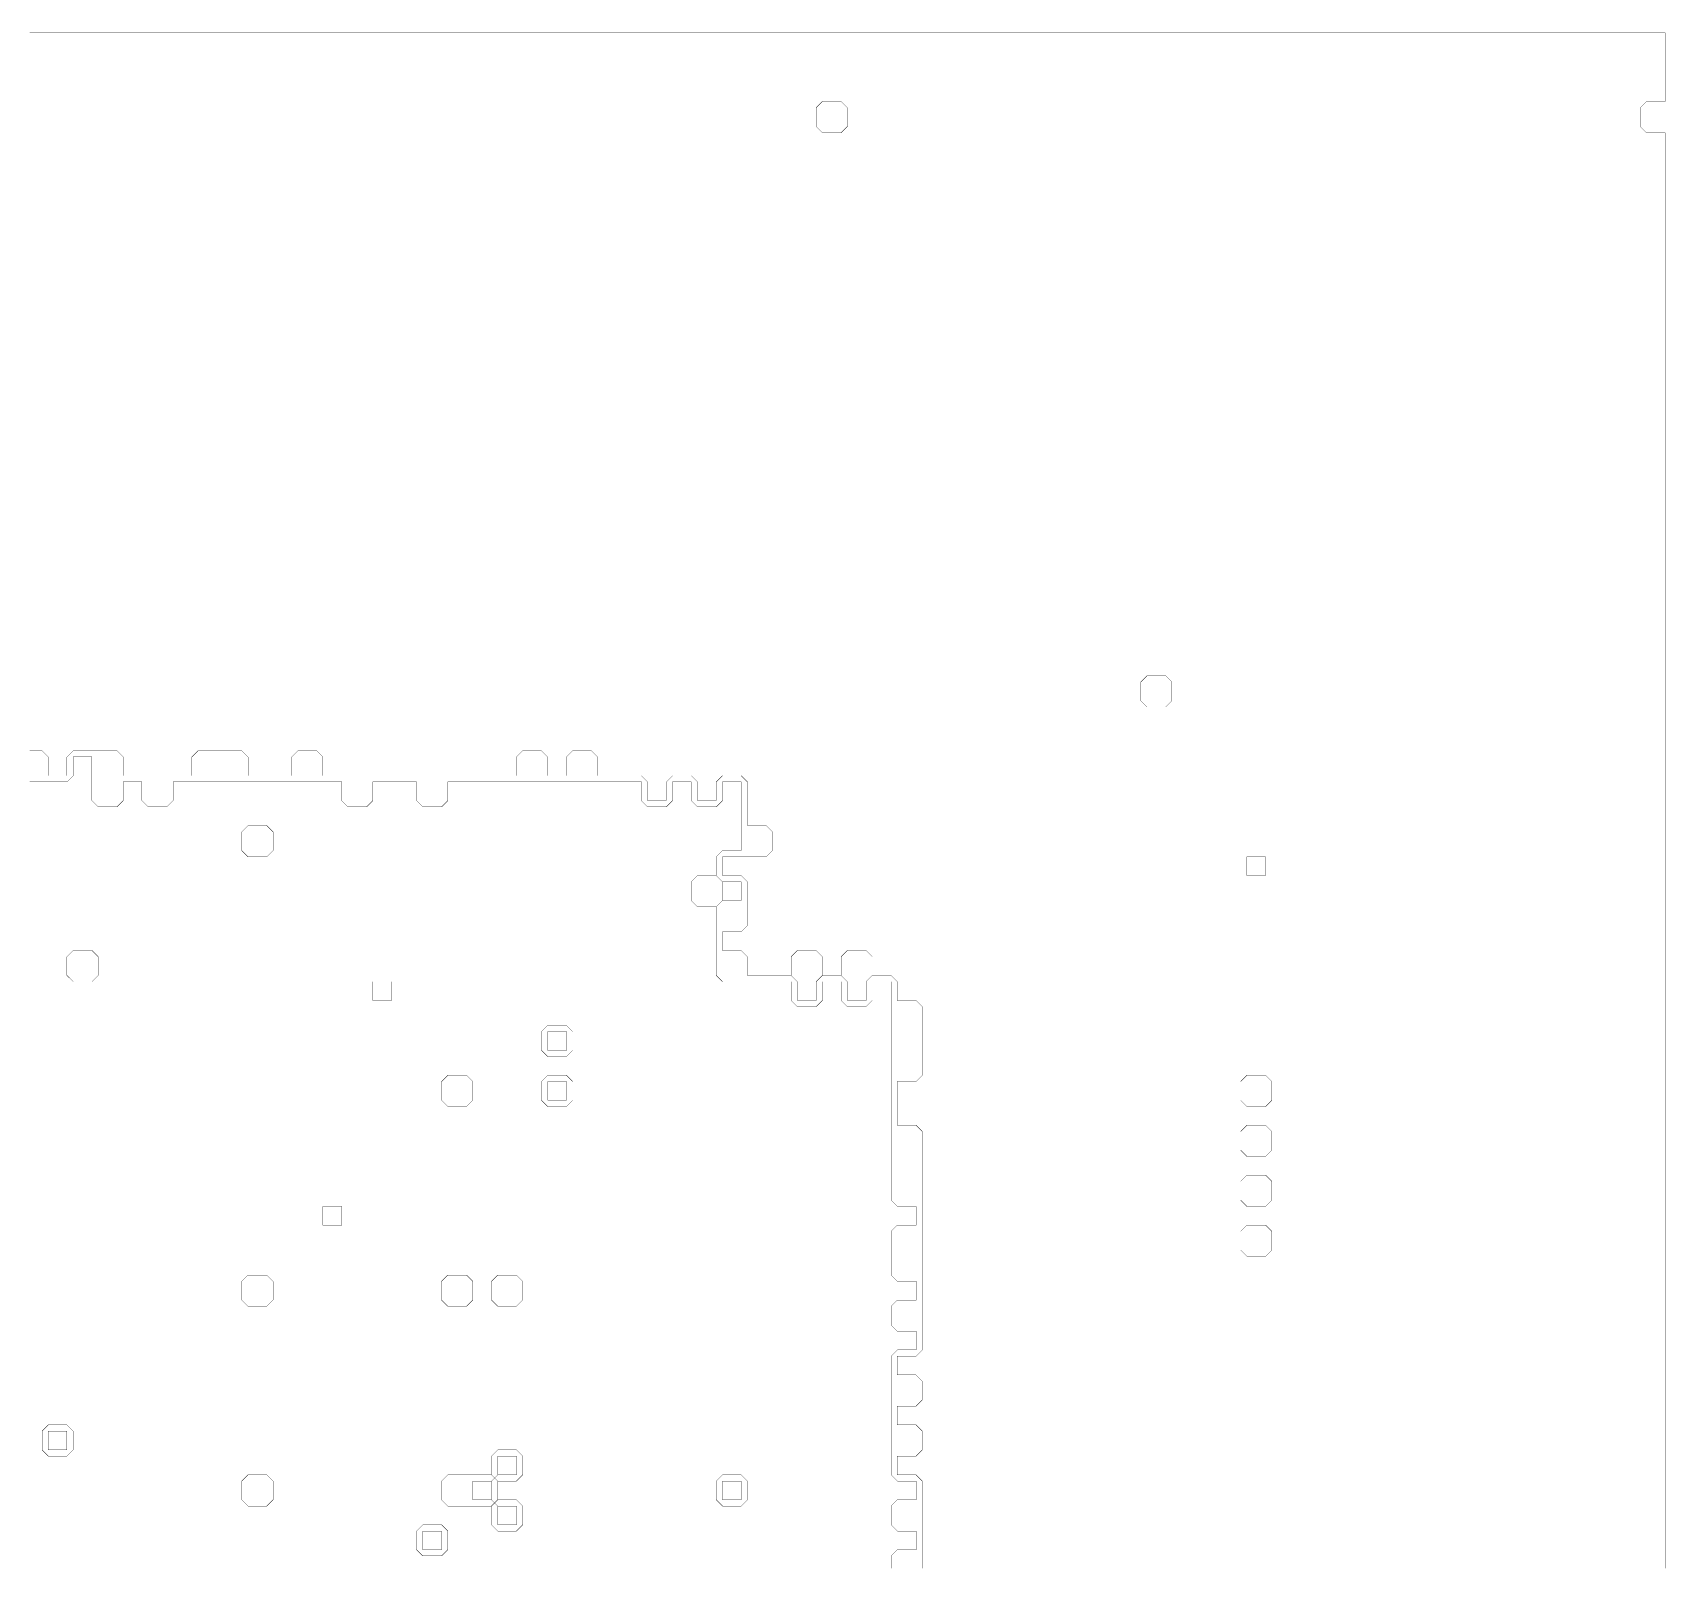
# Model space of a CAD drawing. Header units: metres. Extents: x 0 to 4990, y -4990 to 0.
# Drawn here: x 2437 to 4990, y -2397 to 0 of the extents above; entities that cross this region are included whole.
import ezdxf

# ---------------------------------------------------------------- set-up
doc = ezdxf.new("R2010")
doc.units = ezdxf.units.M
for name, color, linetype in [('conductor', 1, 'Continuous'), ('dielectric', 8, 'Continuous'), ('substrate', 5, 'Continuous')]:
    doc.layers.add(name, color=color, linetype=linetype)

msp = doc.modelspace()

# ---------------------------------------------------------------- linework, layer by layer
at = {"layer": 'conductor', "const_width": 0.5}
msp.add_lwpolyline([(3779.296875, -2402.34375), (3779.296875, -2392.578125), (3779.296875, -2382.8125), (3789.0625, -2373.046875), (3798.828125, -2373.046875), (3808.59375, -2373.046875), (3818.359375, -2373.046875), (3818.359375, -2363.28125), (3818.359375, -2353.515625), (3818.359375, -2343.75), (3808.59375, -2343.75), (3798.828125, -2343.75), (3789.0625, -2343.75), (3779.296875, -2333.984375), (3779.296875, -2324.21875), (3779.296875, -2314.453125), (3779.296875, -2304.6875), (3789.0625, -2294.921875), (3798.828125, -2294.921875), (3808.59375, -2294.921875), (3818.359375, -2294.921875), (3818.359375, -2285.15625), (3818.359375, -2275.390625), (3818.359375, -2265.625), (3808.59375, -2265.625), (3798.828125, -2265.625), (3789.0625, -2265.625), (3779.296875, -2255.859375), (3779.296875, -2246.09375), (3779.296875, -2236.328125), (3779.296875, -2226.5625), (3779.296875, -2216.796875), (3779.296875, -2207.03125), (3779.296875, -2197.265625), (3779.296875, -2187.5), (3779.296875, -2177.734375), (3779.296875, -2167.96875), (3779.296875, -2158.203125), (3779.296875, -2148.4375), (3779.296875, -2138.671875), (3779.296875, -2128.90625), (3779.296875, -2119.140625), (3779.296875, -2109.375), (3779.296875, -2099.609375), (3779.296875, -2089.84375), (3779.296875, -2080.078125), (3779.296875, -2070.3125), (3789.0625, -2060.546875), (3798.828125, -2060.546875), (3808.59375, -2060.546875), (3818.359375, -2060.546875), (3818.359375, -2050.78125), (3818.359375, -2041.015625), (3818.359375, -2031.25), (3808.59375, -2031.25), (3798.828125, -2031.25), (3789.0625, -2031.25), (3779.296875, -2021.484375), (3779.296875, -2011.71875), (3779.296875, -2001.953125), (3779.296875, -1992.1875), (3789.0625, -1982.421875), (3798.828125, -1982.421875), (3808.59375, -1982.421875), (3818.359375, -1982.421875), (3818.359375, -1972.65625), (3818.359375, -1962.890625), (3818.359375, -1953.125), (3808.59375, -1953.125), (3798.828125, -1953.125), (3789.0625, -1953.125), (3779.296875, -1943.359375), (3779.296875, -1933.59375), (3779.296875, -1923.828125), (3779.296875, -1914.0625), (3779.296875, -1904.296875), (3779.296875, -1894.53125), (3779.296875, -1884.765625), (3779.296875, -1875), (3789.0625, -1865.234375), (3798.828125, -1865.234375), (3808.59375, -1865.234375), (3818.359375, -1865.234375), (3818.359375, -1855.46875), (3818.359375, -1845.703125), (3818.359375, -1835.9375), (3808.59375, -1835.9375), (3798.828125, -1835.9375), (3789.0625, -1835.9375), (3779.296875, -1826.171875), (3779.296875, -1816.40625), (3779.296875, -1806.640625), (3779.296875, -1796.875), (3779.296875, -1787.109375), (3779.296875, -1777.34375), (3779.296875, -1767.578125), (3779.296875, -1757.8125), (3779.296875, -1748.046875), (3779.296875, -1738.28125), (3779.296875, -1728.515625), (3779.296875, -1718.75), (3779.296875, -1708.984375), (3779.296875, -1699.21875), (3779.296875, -1689.453125), (3779.296875, -1679.6875), (3779.296875, -1669.921875), (3779.296875, -1660.15625), (3779.296875, -1650.390625), (3779.296875, -1640.625), (3779.296875, -1630.859375), (3779.296875, -1621.09375), (3779.296875, -1611.328125), (3779.296875, -1601.5625), (3779.296875, -1591.796875), (3779.296875, -1582.03125), (3779.296875, -1572.265625), (3779.296875, -1562.5), (3779.296875, -1552.734375), (3779.296875, -1542.96875), (3779.296875, -1533.203125), (3779.296875, -1523.4375), (3779.296875, -1513.671875), (3779.296875, -1503.90625), (3779.296875, -1494.140625), (3779.296875, -1484.375), (3769.53125, -1484.375), (3759.765625, -1484.375), (3750, -1484.375), (3750, -1494.140625), (3750, -1503.90625), (3750, -1513.671875), (3740.234375, -1523.4375), (3730.46875, -1523.4375), (3720.703125, -1523.4375), (3710.9375, -1523.4375), (3701.171875, -1513.671875), (3701.171875, -1503.90625), (3701.171875, -1494.140625), (3701.171875, -1484.375), (3691.40625, -1484.375), (3681.640625, -1484.375), (3671.875, -1484.375), (3671.875, -1494.140625), (3671.875, -1503.90625), (3671.875, -1513.671875), (3662.109375, -1523.4375), (3652.34375, -1523.4375), (3642.578125, -1523.4375), (3632.8125, -1523.4375), (3623.046875, -1513.671875), (3623.046875, -1503.90625), (3623.046875, -1494.140625), (3623.046875, -1484.375), (3613.28125, -1484.375), (3603.515625, -1484.375), (3593.75, -1484.375), (3583.984375, -1484.375), (3574.21875, -1484.375), (3564.453125, -1484.375), (3554.6875, -1484.375), (3544.921875, -1484.375), (3535.15625, -1484.375), (3525.390625, -1484.375), (3515.625, -1484.375), (3505.859375, -1474.609375), (3505.859375, -1464.84375), (3505.859375, -1455.078125), (3505.859375, -1445.3125), (3505.859375, -1435.546875), (3505.859375, -1425.78125), (3505.859375, -1416.015625), (3505.859375, -1406.25), (3505.859375, -1396.484375), (3505.859375, -1386.71875), (3505.859375, -1376.953125), (3505.859375, -1367.1875), (3515.625, -1357.421875), (3525.390625, -1357.421875), (3535.15625, -1357.421875), (3544.921875, -1357.421875), (3544.921875, -1347.65625), (3544.921875, -1337.890625), (3544.921875, -1328.125), (3535.15625, -1328.125), (3525.390625, -1328.125), (3515.625, -1328.125), (3505.859375, -1318.359375), (3505.859375, -1308.59375), (3505.859375, -1298.828125), (3505.859375, -1289.0625), (3515.625, -1279.296875), (3525.390625, -1279.296875), (3535.15625, -1279.296875), (3544.921875, -1279.296875), (3544.921875, -1269.53125), (3544.921875, -1259.765625), (3544.921875, -1250), (3544.921875, -1240.234375), (3544.921875, -1230.46875), (3544.921875, -1220.703125), (3544.921875, -1210.9375), (3544.921875, -1201.171875), (3544.921875, -1191.40625), (3544.921875, -1181.640625), (3544.921875, -1171.875), (3535.15625, -1171.875), (3525.390625, -1171.875), (3515.625, -1171.875), (3515.625, -1181.640625), (3515.625, -1191.40625), (3515.625, -1201.171875), (3505.859375, -1210.9375), (3496.09375, -1210.9375), (3486.328125, -1210.9375), (3476.5625, -1210.9375), (3466.796875, -1201.171875), (3466.796875, -1191.40625), (3466.796875, -1181.640625), (3466.796875, -1171.875), (3457.03125, -1171.875), (3447.265625, -1171.875), (3437.5, -1171.875), (3437.5, -1181.640625), (3437.5, -1191.40625), (3437.5, -1201.171875), (3427.734375, -1210.9375), (3417.96875, -1210.9375), (3408.203125, -1210.9375), (3398.4375, -1210.9375), (3388.671875, -1201.171875), (3388.671875, -1191.40625), (3388.671875, -1181.640625), (3388.671875, -1171.875), (3378.90625, -1171.875), (3369.140625, -1171.875), (3359.375, -1171.875), (3349.609375, -1171.875), (3339.84375, -1171.875), (3330.078125, -1171.875), (3320.3125, -1171.875), (3310.546875, -1171.875), (3300.78125, -1171.875), (3291.015625, -1171.875), (3281.25, -1171.875), (3271.484375, -1171.875), (3261.71875, -1171.875), (3251.953125, -1171.875), (3242.1875, -1171.875), (3232.421875, -1171.875), (3222.65625, -1171.875), (3212.890625, -1171.875), (3203.125, -1171.875), (3193.359375, -1171.875), (3183.59375, -1171.875), (3173.828125, -1171.875), (3164.0625, -1171.875), (3154.296875, -1171.875), (3144.53125, -1171.875), (3134.765625, -1171.875), (3125, -1171.875), (3115.234375, -1171.875), (3105.46875, -1171.875), (3095.703125, -1171.875), (3085.9375, -1171.875), (3085.9375, -1181.640625), (3085.9375, -1191.40625), (3085.9375, -1201.171875), (3076.171875, -1210.9375), (3066.40625, -1210.9375), (3056.640625, -1210.9375), (3046.875, -1210.9375), (3037.109375, -1201.171875), (3037.109375, -1191.40625), (3037.109375, -1181.640625), (3037.109375, -1171.875), (3027.34375, -1171.875), (3017.578125, -1171.875), (3007.8125, -1171.875), (2998.046875, -1171.875), (2988.28125, -1171.875), (2978.515625, -1171.875), (2968.75, -1171.875), (2968.75, -1181.640625), (2968.75, -1191.40625), (2968.75, -1201.171875), (2958.984375, -1210.9375), (2949.21875, -1210.9375), (2939.453125, -1210.9375), (2929.6875, -1210.9375), (2919.921875, -1201.171875), (2919.921875, -1191.40625), (2919.921875, -1181.640625), (2919.921875, -1171.875), (2910.15625, -1171.875), (2900.390625, -1171.875), (2890.625, -1171.875), (2880.859375, -1171.875), (2871.09375, -1171.875), (2861.328125, -1171.875), (2851.5625, -1171.875), (2841.796875, -1171.875), (2832.03125, -1171.875), (2822.265625, -1171.875), (2812.5, -1171.875), (2802.734375, -1171.875), (2792.96875, -1171.875), (2783.203125, -1171.875), (2773.4375, -1171.875), (2763.671875, -1171.875), (2753.90625, -1171.875), (2744.140625, -1171.875), (2734.375, -1171.875), (2724.609375, -1171.875), (2714.84375, -1171.875), (2705.078125, -1171.875), (2695.3125, -1171.875), (2685.546875, -1171.875), (2675.78125, -1171.875), (2666.015625, -1171.875), (2656.25, -1171.875), (2656.25, -1181.640625), (2656.25, -1191.40625), (2656.25, -1201.171875), (2646.484375, -1210.9375), (2636.71875, -1210.9375), (2626.953125, -1210.9375), (2617.1875, -1210.9375), (2607.421875, -1201.171875), (2607.421875, -1191.40625), (2607.421875, -1181.640625), (2607.421875, -1171.875), (2597.65625, -1171.875), (2587.890625, -1171.875), (2578.125, -1171.875), (2578.125, -1181.640625), (2578.125, -1191.40625), (2578.125, -1201.171875), (2568.359375, -1210.9375), (2558.59375, -1210.9375), (2548.828125, -1210.9375), (2539.0625, -1210.9375), (2529.296875, -1201.171875), (2529.296875, -1191.40625), (2529.296875, -1181.640625), (2529.296875, -1171.875), (2529.296875, -1162.109375), (2529.296875, -1152.34375), (2529.296875, -1142.578125), (2529.296875, -1132.8125), (2519.53125, -1132.8125), (2509.765625, -1132.8125), (2500, -1132.8125), (2500, -1142.578125), (2500, -1152.34375), (2500, -1162.109375), (2490.234375, -1171.875), (2480.46875, -1171.875), (2470.703125, -1171.875), (2460.9375, -1171.875), (2451.171875, -1171.875), (2441.40625, -1171.875), (2431.640625, -1171.875)], dxfattribs=at)
for points in [[(2763.671875, -1250), (2773.4375, -1240.234375), (2783.203125, -1240.234375), (2792.96875, -1240.234375), (2802.734375, -1240.234375), (2812.5, -1250), (2812.5, -1259.765625), (2812.5, -1269.53125), (2812.5, -1279.296875), (2802.734375, -1289.0625), (2792.96875, -1289.0625), (2783.203125, -1289.0625), (2773.4375, -1289.0625), (2763.671875, -1279.296875), (2763.671875, -1269.53125), (2763.671875, -1259.765625)], [(3466.796875, -1328.125), (3476.5625, -1318.359375), (3486.328125, -1318.359375), (3496.09375, -1318.359375), (3505.859375, -1318.359375), (3515.625, -1328.125), (3515.625, -1337.890625), (3515.625, -1347.65625), (3515.625, -1357.421875), (3505.859375, -1367.1875), (3496.09375, -1367.1875), (3486.328125, -1367.1875), (3476.5625, -1367.1875), (3466.796875, -1357.421875), (3466.796875, -1347.65625), (3466.796875, -1337.890625)], [(2490.234375, -1445.3125), (2500, -1435.546875), (2509.765625, -1435.546875), (2519.53125, -1435.546875), (2529.296875, -1435.546875), (2539.0625, -1445.3125), (2539.0625, -1455.078125), (2539.0625, -1464.84375), (2539.0625, -1474.609375), (2529.296875, -1484.375), (2519.53125, -1484.375), (2509.765625, -1484.375), (2500, -1484.375), (2490.234375, -1474.609375), (2490.234375, -1464.84375), (2490.234375, -1455.078125)], [(3232.421875, -1562.5), (3242.1875, -1552.734375), (3251.953125, -1552.734375), (3261.71875, -1552.734375), (3271.484375, -1552.734375), (3281.25, -1562.5), (3281.25, -1572.265625), (3281.25, -1582.03125), (3281.25, -1591.796875), (3271.484375, -1601.5625), (3261.71875, -1601.5625), (3251.953125, -1601.5625), (3242.1875, -1601.5625), (3232.421875, -1591.796875), (3232.421875, -1582.03125), (3232.421875, -1572.265625)], [(3076.171875, -1640.625), (3085.9375, -1630.859375), (3095.703125, -1630.859375), (3105.46875, -1630.859375), (3115.234375, -1630.859375), (3125, -1640.625), (3125, -1650.390625), (3125, -1660.15625), (3125, -1669.921875), (3115.234375, -1679.6875), (3105.46875, -1679.6875), (3095.703125, -1679.6875), (3085.9375, -1679.6875), (3076.171875, -1669.921875), (3076.171875, -1660.15625), (3076.171875, -1650.390625)], [(3232.421875, -1640.625), (3242.1875, -1630.859375), (3251.953125, -1630.859375), (3261.71875, -1630.859375), (3271.484375, -1630.859375), (3281.25, -1640.625), (3281.25, -1650.390625), (3281.25, -1660.15625), (3281.25, -1669.921875), (3271.484375, -1679.6875), (3261.71875, -1679.6875), (3251.953125, -1679.6875), (3242.1875, -1679.6875), (3232.421875, -1669.921875), (3232.421875, -1660.15625), (3232.421875, -1650.390625)], [(2763.671875, -1953.125), (2773.4375, -1943.359375), (2783.203125, -1943.359375), (2792.96875, -1943.359375), (2802.734375, -1943.359375), (2812.5, -1953.125), (2812.5, -1962.890625), (2812.5, -1972.65625), (2812.5, -1982.421875), (2802.734375, -1992.1875), (2792.96875, -1992.1875), (2783.203125, -1992.1875), (2773.4375, -1992.1875), (2763.671875, -1982.421875), (2763.671875, -1972.65625), (2763.671875, -1962.890625)], [(3076.171875, -1953.125), (3085.9375, -1943.359375), (3095.703125, -1943.359375), (3105.46875, -1943.359375), (3115.234375, -1943.359375), (3125, -1953.125), (3125, -1962.890625), (3125, -1972.65625), (3125, -1982.421875), (3115.234375, -1992.1875), (3105.46875, -1992.1875), (3095.703125, -1992.1875), (3085.9375, -1992.1875), (3076.171875, -1982.421875), (3076.171875, -1972.65625), (3076.171875, -1962.890625)], [(3154.296875, -1953.125), (3164.0625, -1943.359375), (3173.828125, -1943.359375), (3183.59375, -1943.359375), (3193.359375, -1943.359375), (3203.125, -1953.125), (3203.125, -1962.890625), (3203.125, -1972.65625), (3203.125, -1982.421875), (3193.359375, -1992.1875), (3183.59375, -1992.1875), (3173.828125, -1992.1875), (3164.0625, -1992.1875), (3154.296875, -1982.421875), (3154.296875, -1972.65625), (3154.296875, -1962.890625)], [(2451.171875, -2187.5), (2460.9375, -2177.734375), (2470.703125, -2177.734375), (2480.46875, -2177.734375), (2490.234375, -2177.734375), (2500, -2187.5), (2500, -2197.265625), (2500, -2207.03125), (2500, -2216.796875), (2490.234375, -2226.5625), (2480.46875, -2226.5625), (2470.703125, -2226.5625), (2460.9375, -2226.5625), (2451.171875, -2216.796875), (2451.171875, -2207.03125), (2451.171875, -2197.265625)], [(3154.296875, -2226.5625), (3164.0625, -2216.796875), (3173.828125, -2216.796875), (3183.59375, -2216.796875), (3193.359375, -2216.796875), (3203.125, -2226.5625), (3203.125, -2236.328125), (3203.125, -2246.09375), (3203.125, -2255.859375), (3193.359375, -2265.625), (3183.59375, -2265.625), (3173.828125, -2265.625), (3164.0625, -2265.625), (3154.296875, -2255.859375), (3154.296875, -2246.09375), (3154.296875, -2236.328125)], [(2763.671875, -2265.625), (2773.4375, -2255.859375), (2783.203125, -2255.859375), (2792.96875, -2255.859375), (2802.734375, -2255.859375), (2812.5, -2265.625), (2812.5, -2275.390625), (2812.5, -2285.15625), (2812.5, -2294.921875), (2802.734375, -2304.6875), (2792.96875, -2304.6875), (2783.203125, -2304.6875), (2773.4375, -2304.6875), (2763.671875, -2294.921875), (2763.671875, -2285.15625), (2763.671875, -2275.390625)], [(3076.171875, -2265.625), (3085.9375, -2255.859375), (3095.703125, -2255.859375), (3105.46875, -2255.859375), (3115.234375, -2255.859375), (3125, -2255.859375), (3134.765625, -2255.859375), (3144.53125, -2255.859375), (3154.296875, -2255.859375), (3164.0625, -2265.625), (3164.0625, -2275.390625), (3164.0625, -2285.15625), (3164.0625, -2294.921875), (3154.296875, -2304.6875), (3144.53125, -2304.6875), (3134.765625, -2304.6875), (3125, -2304.6875), (3115.234375, -2304.6875), (3105.46875, -2304.6875), (3095.703125, -2304.6875), (3085.9375, -2304.6875), (3076.171875, -2294.921875), (3076.171875, -2285.15625), (3076.171875, -2275.390625)], [(3505.859375, -2265.625), (3515.625, -2255.859375), (3525.390625, -2255.859375), (3535.15625, -2255.859375), (3544.921875, -2255.859375), (3554.6875, -2265.625), (3554.6875, -2275.390625), (3554.6875, -2285.15625), (3554.6875, -2294.921875), (3544.921875, -2304.6875), (3535.15625, -2304.6875), (3525.390625, -2304.6875), (3515.625, -2304.6875), (3505.859375, -2294.921875), (3505.859375, -2285.15625), (3505.859375, -2275.390625)], [(3154.296875, -2304.6875), (3164.0625, -2294.921875), (3173.828125, -2294.921875), (3183.59375, -2294.921875), (3193.359375, -2294.921875), (3203.125, -2304.6875), (3203.125, -2314.453125), (3203.125, -2324.21875), (3203.125, -2333.984375), (3193.359375, -2343.75), (3183.59375, -2343.75), (3173.828125, -2343.75), (3164.0625, -2343.75), (3154.296875, -2333.984375), (3154.296875, -2324.21875), (3154.296875, -2314.453125)], [(3037.109375, -2343.75), (3046.875, -2333.984375), (3056.640625, -2333.984375), (3066.40625, -2333.984375), (3076.171875, -2333.984375), (3085.9375, -2343.75), (3085.9375, -2353.515625), (3085.9375, -2363.28125), (3085.9375, -2373.046875), (3076.171875, -2382.8125), (3066.40625, -2382.8125), (3056.640625, -2382.8125), (3046.875, -2382.8125), (3037.109375, -2373.046875), (3037.109375, -2363.28125), (3037.109375, -2353.515625)]]:
    msp.add_lwpolyline(points, close=True, dxfattribs=at)
at = {"layer": 'dielectric', "const_width": 0.5}
msp.add_lwpolyline([(4335.9375, -1289.0625), (4335.9375, -1298.828125), (4335.9375, -1308.59375), (4335.9375, -1318.359375), (4345.703125, -1318.359375), (4355.46875, -1318.359375), (4365.234375, -1318.359375), (4365.234375, -1308.59375), (4365.234375, -1298.828125), (4365.234375, -1289.0625), (4355.46875, -1289.0625), (4345.703125, -1289.0625)], close=True, dxfattribs=at)
at = {"layer": 'substrate', "const_width": 0.5}
for points in [[(4990.234375, -2402.34375), (4990.234375, -2392.578125), (4990.234375, -2382.8125), (4990.234375, -2373.046875), (4990.234375, -2363.28125), (4990.234375, -2353.515625), (4990.234375, -2343.75), (4990.234375, -2333.984375), (4990.234375, -2324.21875), (4990.234375, -2314.453125), (4990.234375, -2304.6875), (4990.234375, -2294.921875), (4990.234375, -2285.15625), (4990.234375, -2275.390625), (4990.234375, -2265.625), (4990.234375, -2255.859375), (4990.234375, -2246.09375), (4990.234375, -2236.328125), (4990.234375, -2226.5625), (4990.234375, -2216.796875), (4990.234375, -2207.03125), (4990.234375, -2197.265625), (4990.234375, -2187.5), (4990.234375, -2177.734375), (4990.234375, -2167.96875), (4990.234375, -2158.203125), (4990.234375, -2148.4375), (4990.234375, -2138.671875), (4990.234375, -2128.90625), (4990.234375, -2119.140625), (4990.234375, -2109.375), (4990.234375, -2099.609375), (4990.234375, -2089.84375), (4990.234375, -2080.078125), (4990.234375, -2070.3125), (4990.234375, -2060.546875), (4990.234375, -2050.78125), (4990.234375, -2041.015625), (4990.234375, -2031.25), (4990.234375, -2021.484375), (4990.234375, -2011.71875), (4990.234375, -2001.953125), (4990.234375, -1992.1875), (4990.234375, -1982.421875), (4990.234375, -1972.65625), (4990.234375, -1962.890625), (4990.234375, -1953.125), (4990.234375, -1943.359375), (4990.234375, -1933.59375), (4990.234375, -1923.828125), (4990.234375, -1914.0625), (4990.234375, -1904.296875), (4990.234375, -1894.53125), (4990.234375, -1884.765625), (4990.234375, -1875), (4990.234375, -1865.234375), (4990.234375, -1855.46875), (4990.234375, -1845.703125), (4990.234375, -1835.9375), (4990.234375, -1826.171875), (4990.234375, -1816.40625), (4990.234375, -1806.640625), (4990.234375, -1796.875), (4990.234375, -1787.109375), (4990.234375, -1777.34375), (4990.234375, -1767.578125), (4990.234375, -1757.8125), (4990.234375, -1748.046875), (4990.234375, -1738.28125), (4990.234375, -1728.515625), (4990.234375, -1718.75), (4990.234375, -1708.984375), (4990.234375, -1699.21875), (4990.234375, -1689.453125), (4990.234375, -1679.6875), (4990.234375, -1669.921875), (4990.234375, -1660.15625), (4990.234375, -1650.390625), (4990.234375, -1640.625), (4990.234375, -1630.859375), (4990.234375, -1621.09375), (4990.234375, -1611.328125), (4990.234375, -1601.5625), (4990.234375, -1591.796875), (4990.234375, -1582.03125), (4990.234375, -1572.265625), (4990.234375, -1562.5), (4990.234375, -1552.734375), (4990.234375, -1542.96875), (4990.234375, -1533.203125), (4990.234375, -1523.4375), (4990.234375, -1513.671875), (4990.234375, -1503.90625), (4990.234375, -1494.140625), (4990.234375, -1484.375), (4990.234375, -1474.609375), (4990.234375, -1464.84375), (4990.234375, -1455.078125), (4990.234375, -1445.3125), (4990.234375, -1435.546875), (4990.234375, -1425.78125), (4990.234375, -1416.015625), (4990.234375, -1406.25), (4990.234375, -1396.484375), (4990.234375, -1386.71875), (4990.234375, -1376.953125), (4990.234375, -1367.1875), (4990.234375, -1357.421875), (4990.234375, -1347.65625), (4990.234375, -1337.890625), (4990.234375, -1328.125), (4990.234375, -1318.359375), (4990.234375, -1308.59375), (4990.234375, -1298.828125), (4990.234375, -1289.0625), (4990.234375, -1279.296875), (4990.234375, -1269.53125), (4990.234375, -1259.765625), (4990.234375, -1250), (4990.234375, -1240.234375), (4990.234375, -1230.46875), (4990.234375, -1220.703125), (4990.234375, -1210.9375), (4990.234375, -1201.171875), (4990.234375, -1191.40625), (4990.234375, -1181.640625), (4990.234375, -1171.875), (4990.234375, -1162.109375), (4990.234375, -1152.34375), (4990.234375, -1142.578125), (4990.234375, -1132.8125), (4990.234375, -1123.046875), (4990.234375, -1113.28125), (4990.234375, -1103.515625), (4990.234375, -1093.75), (4990.234375, -1083.984375), (4990.234375, -1074.21875), (4990.234375, -1064.453125), (4990.234375, -1054.6875), (4990.234375, -1044.921875), (4990.234375, -1035.15625), (4990.234375, -1025.390625), (4990.234375, -1015.625), (4990.234375, -1005.859375), (4990.234375, -996.09375), (4990.234375, -986.328125), (4990.234375, -976.5625), (4990.234375, -966.796875), (4990.234375, -957.03125), (4990.234375, -947.265625), (4990.234375, -937.5), (4990.234375, -927.734375), (4990.234375, -917.96875), (4990.234375, -908.203125), (4990.234375, -898.4375), (4990.234375, -888.671875), (4990.234375, -878.90625), (4990.234375, -869.140625), (4990.234375, -859.375), (4990.234375, -849.609375), (4990.234375, -839.84375), (4990.234375, -830.078125), (4990.234375, -820.3125), (4990.234375, -810.546875), (4990.234375, -800.78125), (4990.234375, -791.015625), (4990.234375, -781.25), (4990.234375, -771.484375), (4990.234375, -761.71875), (4990.234375, -751.953125), (4990.234375, -742.1875), (4990.234375, -732.421875), (4990.234375, -722.65625), (4990.234375, -712.890625), (4990.234375, -703.125), (4990.234375, -693.359375), (4990.234375, -683.59375), (4990.234375, -673.828125), (4990.234375, -664.0625), (4990.234375, -654.296875), (4990.234375, -644.53125), (4990.234375, -634.765625), (4990.234375, -625), (4990.234375, -615.234375), (4990.234375, -605.46875), (4990.234375, -595.703125), (4990.234375, -585.9375), (4990.234375, -576.171875), (4990.234375, -566.40625), (4990.234375, -556.640625), (4990.234375, -546.875), (4990.234375, -537.109375), (4990.234375, -527.34375), (4990.234375, -517.578125), (4990.234375, -507.8125), (4990.234375, -498.046875), (4990.234375, -488.28125), (4990.234375, -478.515625), (4990.234375, -468.75), (4990.234375, -458.984375), (4990.234375, -449.21875), (4990.234375, -439.453125), (4990.234375, -429.6875), (4990.234375, -419.921875), (4990.234375, -410.15625), (4990.234375, -400.390625), (4990.234375, -390.625), (4990.234375, -380.859375), (4990.234375, -371.09375), (4990.234375, -361.328125), (4990.234375, -351.5625), (4990.234375, -341.796875), (4990.234375, -332.03125), (4990.234375, -322.265625), (4990.234375, -312.5), (4990.234375, -302.734375), (4990.234375, -292.96875), (4990.234375, -283.203125), (4990.234375, -273.4375), (4990.234375, -263.671875), (4990.234375, -253.90625), (4990.234375, -244.140625), (4990.234375, -234.375), (4990.234375, -224.609375), (4990.234375, -214.84375), (4990.234375, -205.078125), (4990.234375, -195.3125), (4990.234375, -185.546875), (4990.234375, -175.78125), (4990.234375, -166.015625), (4990.234375, -156.25), (4980.46875, -156.25), (4970.703125, -156.25), (4960.9375, -156.25), (4951.171875, -146.484375), (4951.171875, -136.71875), (4951.171875, -126.953125), (4951.171875, -117.1875), (4960.9375, -107.421875), (4970.703125, -107.421875), (4980.46875, -107.421875), (4990.234375, -107.421875), (4990.234375, -97.65625), (4990.234375, -87.890625), (4990.234375, -78.125), (4990.234375, -68.359375), (4990.234375, -58.59375), (4990.234375, -48.828125), (4990.234375, -39.0625), (4990.234375, -29.296875), (4990.234375, -19.53125), (4990.234375, -9.765625), (4990.234375, 0), (4980.46875, 0), (4970.703125, 0), (4960.9375, 0), (4951.171875, 0), (4941.40625, 0), (4931.640625, 0), (4921.875, 0), (4912.109375, 0), (4902.34375, 0), (4892.578125, 0), (4882.8125, 0), (4873.046875, 0), (4863.28125, 0), (4853.515625, 0), (4843.75, 0), (4833.984375, 0), (4824.21875, 0), (4814.453125, 0), (4804.6875, 0), (4794.921875, 0), (4785.15625, 0), (4775.390625, 0), (4765.625, 0), (4755.859375, 0), (4746.09375, 0), (4736.328125, 0), (4726.5625, 0), (4716.796875, 0), (4707.03125, 0), (4697.265625, 0), (4687.5, 0), (4677.734375, 0), (4667.96875, 0), (4658.203125, 0), (4648.4375, 0), (4638.671875, 0), (4628.90625, 0), (4619.140625, 0), (4609.375, 0), (4599.609375, 0), (4589.84375, 0), (4580.078125, 0), (4570.3125, 0), (4560.546875, 0), (4550.78125, 0), (4541.015625, 0), (4531.25, 0), (4521.484375, 0), (4511.71875, 0), (4501.953125, 0), (4492.1875, 0), (4482.421875, 0), (4472.65625, 0), (4462.890625, 0), (4453.125, 0), (4443.359375, 0), (4433.59375, 0), (4423.828125, 0), (4414.0625, 0), (4404.296875, 0), (4394.53125, 0), (4384.765625, 0), (4375, 0), (4365.234375, 0), (4355.46875, 0), (4345.703125, 0), (4335.9375, 0), (4326.171875, 0), (4316.40625, 0), (4306.640625, 0), (4296.875, 0), (4287.109375, 0), (4277.34375, 0), (4267.578125, 0), (4257.8125, 0), (4248.046875, 0), (4238.28125, 0), (4228.515625, 0), (4218.75, 0), (4208.984375, 0), (4199.21875, 0), (4189.453125, 0), (4179.6875, 0), (4169.921875, 0), (4160.15625, 0), (4150.390625, 0), (4140.625, 0), (4130.859375, 0), (4121.09375, 0), (4111.328125, 0), (4101.5625, 0), (4091.796875, 0), (4082.03125, 0), (4072.265625, 0), (4062.5, 0), (4052.734375, 0), (4042.96875, 0), (4033.203125, 0), (4023.4375, 0), (4013.671875, 0), (4003.90625, 0), (3994.140625, 0), (3984.375, 0), (3974.609375, 0), (3964.84375, 0), (3955.078125, 0), (3945.3125, 0), (3935.546875, 0), (3925.78125, 0), (3916.015625, 0), (3906.25, 0), (3896.484375, 0), (3886.71875, 0), (3876.953125, 0), (3867.1875, 0), (3857.421875, 0), (3847.65625, 0), (3837.890625, 0), (3828.125, 0), (3818.359375, 0), (3808.59375, 0), (3798.828125, 0), (3789.0625, 0), (3779.296875, 0), (3769.53125, 0), (3759.765625, 0), (3750, 0), (3740.234375, 0), (3730.46875, 0), (3720.703125, 0), (3710.9375, 0), (3701.171875, 0), (3691.40625, 0), (3681.640625, 0), (3671.875, 0), (3662.109375, 0), (3652.34375, 0), (3642.578125, 0), (3632.8125, 0), (3623.046875, 0), (3613.28125, 0), (3603.515625, 0), (3593.75, 0), (3583.984375, 0), (3574.21875, 0), (3564.453125, 0), (3554.6875, 0), (3544.921875, 0), (3535.15625, 0), (3525.390625, 0), (3515.625, 0), (3505.859375, 0), (3496.09375, 0), (3486.328125, 0), (3476.5625, 0), (3466.796875, 0), (3457.03125, 0), (3447.265625, 0), (3437.5, 0), (3427.734375, 0), (3417.96875, 0), (3408.203125, 0), (3398.4375, 0), (3388.671875, 0), (3378.90625, 0), (3369.140625, 0), (3359.375, 0), (3349.609375, 0), (3339.84375, 0), (3330.078125, 0), (3320.3125, 0), (3310.546875, 0), (3300.78125, 0), (3291.015625, 0), (3281.25, 0), (3271.484375, 0), (3261.71875, 0), (3251.953125, 0), (3242.1875, 0), (3232.421875, 0), (3222.65625, 0), (3212.890625, 0), (3203.125, 0), (3193.359375, 0), (3183.59375, 0), (3173.828125, 0), (3164.0625, 0), (3154.296875, 0), (3144.53125, 0), (3134.765625, 0), (3125, 0), (3115.234375, 0), (3105.46875, 0), (3095.703125, 0), (3085.9375, 0), (3076.171875, 0), (3066.40625, 0), (3056.640625, 0), (3046.875, 0), (3037.109375, 0), (3027.34375, 0), (3017.578125, 0), (3007.8125, 0), (2998.046875, 0), (2988.28125, 0), (2978.515625, 0), (2968.75, 0), (2958.984375, 0), (2949.21875, 0), (2939.453125, 0), (2929.6875, 0), (2919.921875, 0), (2910.15625, 0), (2900.390625, 0), (2890.625, 0), (2880.859375, 0), (2871.09375, 0), (2861.328125, 0), (2851.5625, 0), (2841.796875, 0), (2832.03125, 0), (2822.265625, 0), (2812.5, 0), (2802.734375, 0), (2792.96875, 0), (2783.203125, 0), (2773.4375, 0), (2763.671875, 0), (2753.90625, 0), (2744.140625, 0), (2734.375, 0), (2724.609375, 0), (2714.84375, 0), (2705.078125, 0), (2695.3125, 0), (2685.546875, 0), (2675.78125, 0), (2666.015625, 0), (2656.25, 0), (2646.484375, 0), (2636.71875, 0), (2626.953125, 0), (2617.1875, 0), (2607.421875, 0), (2597.65625, 0), (2587.890625, 0), (2578.125, 0), (2568.359375, 0), (2558.59375, 0), (2548.828125, 0), (2539.0625, 0), (2529.296875, 0), (2519.53125, 0), (2509.765625, 0), (2500, 0), (2490.234375, 0), (2480.46875, 0), (2470.703125, 0), (2460.9375, 0), (2451.171875, 0), (2441.40625, 0), (2431.640625, 0)], [(2431.640625, -1123.046875), (2441.40625, -1123.046875), (2451.171875, -1123.046875), (2460.9375, -1132.8125), (2460.9375, -1142.578125), (2460.9375, -1152.34375), (2460.9375, -1162.109375), (2470.703125, -1162.109375), (2480.46875, -1162.109375), (2490.234375, -1162.109375), (2490.234375, -1152.34375), (2490.234375, -1142.578125), (2490.234375, -1132.8125), (2500, -1123.046875), (2509.765625, -1123.046875), (2519.53125, -1123.046875), (2529.296875, -1123.046875), (2539.0625, -1123.046875), (2548.828125, -1123.046875), (2558.59375, -1123.046875), (2568.359375, -1123.046875), (2578.125, -1132.8125), (2578.125, -1142.578125), (2578.125, -1152.34375), (2578.125, -1162.109375), (2587.890625, -1162.109375), (2597.65625, -1162.109375), (2607.421875, -1162.109375), (2617.1875, -1162.109375), (2626.953125, -1162.109375), (2636.71875, -1162.109375), (2646.484375, -1162.109375), (2656.25, -1162.109375), (2666.015625, -1162.109375), (2675.78125, -1162.109375), (2685.546875, -1162.109375), (2685.546875, -1152.34375), (2685.546875, -1142.578125), (2685.546875, -1132.8125), (2695.3125, -1123.046875), (2705.078125, -1123.046875), (2714.84375, -1123.046875), (2724.609375, -1123.046875), (2734.375, -1123.046875), (2744.140625, -1123.046875), (2753.90625, -1123.046875), (2763.671875, -1123.046875), (2773.4375, -1132.8125), (2773.4375, -1142.578125), (2773.4375, -1152.34375), (2773.4375, -1162.109375), (2783.203125, -1162.109375), (2792.96875, -1162.109375), (2802.734375, -1162.109375), (2812.5, -1162.109375), (2822.265625, -1162.109375), (2832.03125, -1162.109375), (2841.796875, -1162.109375), (2841.796875, -1152.34375), (2841.796875, -1142.578125), (2841.796875, -1132.8125), (2851.5625, -1123.046875), (2861.328125, -1123.046875), (2871.09375, -1123.046875), (2880.859375, -1123.046875), (2890.625, -1132.8125), (2890.625, -1142.578125), (2890.625, -1152.34375), (2890.625, -1162.109375), (2900.390625, -1162.109375), (2910.15625, -1162.109375), (2919.921875, -1162.109375), (2929.6875, -1162.109375), (2939.453125, -1162.109375), (2949.21875, -1162.109375), (2958.984375, -1162.109375), (2968.75, -1162.109375), (2978.515625, -1162.109375), (2988.28125, -1162.109375), (2998.046875, -1162.109375), (3007.8125, -1162.109375), (3017.578125, -1162.109375), (3027.34375, -1162.109375), (3037.109375, -1162.109375), (3046.875, -1162.109375), (3056.640625, -1162.109375), (3066.40625, -1162.109375), (3076.171875, -1162.109375), (3085.9375, -1162.109375), (3095.703125, -1162.109375), (3105.46875, -1162.109375), (3115.234375, -1162.109375), (3125, -1162.109375), (3134.765625, -1162.109375), (3144.53125, -1162.109375), (3154.296875, -1162.109375), (3164.0625, -1162.109375), (3173.828125, -1162.109375), (3183.59375, -1162.109375), (3193.359375, -1162.109375), (3193.359375, -1152.34375), (3193.359375, -1142.578125), (3193.359375, -1132.8125), (3203.125, -1123.046875), (3212.890625, -1123.046875), (3222.65625, -1123.046875), (3232.421875, -1123.046875), (3242.1875, -1132.8125), (3242.1875, -1142.578125), (3242.1875, -1152.34375), (3242.1875, -1162.109375), (3251.953125, -1162.109375), (3261.71875, -1162.109375), (3271.484375, -1162.109375), (3271.484375, -1152.34375), (3271.484375, -1142.578125), (3271.484375, -1132.8125), (3281.25, -1123.046875), (3291.015625, -1123.046875), (3300.78125, -1123.046875), (3310.546875, -1123.046875), (3320.3125, -1132.8125), (3320.3125, -1142.578125), (3320.3125, -1152.34375), (3320.3125, -1162.109375), (3330.078125, -1162.109375), (3339.84375, -1162.109375), (3349.609375, -1162.109375), (3359.375, -1162.109375), (3369.140625, -1162.109375), (3378.90625, -1162.109375), (3388.671875, -1162.109375), (3398.4375, -1171.875), (3398.4375, -1181.640625), (3398.4375, -1191.40625), (3398.4375, -1201.171875), (3408.203125, -1201.171875), (3417.96875, -1201.171875), (3427.734375, -1201.171875), (3427.734375, -1191.40625), (3427.734375, -1181.640625), (3427.734375, -1171.875), (3437.5, -1162.109375), (3447.265625, -1162.109375), (3457.03125, -1162.109375), (3466.796875, -1162.109375), (3476.5625, -1171.875), (3476.5625, -1181.640625), (3476.5625, -1191.40625), (3476.5625, -1201.171875), (3486.328125, -1201.171875), (3496.09375, -1201.171875), (3505.859375, -1201.171875), (3505.859375, -1191.40625), (3505.859375, -1181.640625), (3505.859375, -1171.875), (3515.625, -1162.109375), (3525.390625, -1162.109375), (3535.15625, -1162.109375), (3544.921875, -1162.109375), (3554.6875, -1171.875), (3554.6875, -1181.640625), (3554.6875, -1191.40625), (3554.6875, -1201.171875), (3554.6875, -1210.9375), (3554.6875, -1220.703125), (3554.6875, -1230.46875), (3554.6875, -1240.234375), (3564.453125, -1240.234375), (3574.21875, -1240.234375), (3583.984375, -1240.234375), (3593.75, -1250), (3593.75, -1259.765625), (3593.75, -1269.53125), (3593.75, -1279.296875), (3583.984375, -1289.0625), (3574.21875, -1289.0625), (3564.453125, -1289.0625), (3554.6875, -1289.0625), (3544.921875, -1289.0625), (3535.15625, -1289.0625), (3525.390625, -1289.0625), (3515.625, -1289.0625), (3515.625, -1298.828125), (3515.625, -1308.59375), (3515.625, -1318.359375), (3525.390625, -1318.359375), (3535.15625, -1318.359375), (3544.921875, -1318.359375), (3554.6875, -1328.125), (3554.6875, -1337.890625), (3554.6875, -1347.65625), (3554.6875, -1357.421875), (3554.6875, -1367.1875), (3554.6875, -1376.953125), (3554.6875, -1386.71875), (3554.6875, -1396.484375), (3544.921875, -1406.25), (3535.15625, -1406.25), (3525.390625, -1406.25), (3515.625, -1406.25), (3515.625, -1416.015625), (3515.625, -1425.78125), (3515.625, -1435.546875), (3525.390625, -1435.546875), (3535.15625, -1435.546875), (3544.921875, -1435.546875), (3554.6875, -1445.3125), (3554.6875, -1455.078125), (3554.6875, -1464.84375), (3554.6875, -1474.609375), (3564.453125, -1474.609375), (3574.21875, -1474.609375), (3583.984375, -1474.609375), (3593.75, -1474.609375), (3603.515625, -1474.609375), (3613.28125, -1474.609375), (3623.046875, -1474.609375), (3632.8125, -1484.375), (3632.8125, -1494.140625), (3632.8125, -1503.90625), (3632.8125, -1513.671875), (3642.578125, -1513.671875), (3652.34375, -1513.671875), (3662.109375, -1513.671875), (3662.109375, -1503.90625), (3662.109375, -1494.140625), (3662.109375, -1484.375), (3671.875, -1474.609375), (3681.640625, -1474.609375), (3691.40625, -1474.609375), (3701.171875, -1474.609375), (3710.9375, -1484.375), (3710.9375, -1494.140625), (3710.9375, -1503.90625), (3710.9375, -1513.671875), (3720.703125, -1513.671875), (3730.46875, -1513.671875), (3740.234375, -1513.671875), (3740.234375, -1503.90625), (3740.234375, -1494.140625), (3740.234375, -1484.375), (3750, -1474.609375), (3759.765625, -1474.609375), (3769.53125, -1474.609375), (3779.296875, -1474.609375), (3789.0625, -1484.375), (3789.0625, -1494.140625), (3789.0625, -1503.90625), (3789.0625, -1513.671875), (3798.828125, -1513.671875), (3808.59375, -1513.671875), (3818.359375, -1513.671875), (3828.125, -1523.4375), (3828.125, -1533.203125), (3828.125, -1542.96875), (3828.125, -1552.734375), (3828.125, -1562.5), (3828.125, -1572.265625), (3828.125, -1582.03125), (3828.125, -1591.796875), (3828.125, -1601.5625), (3828.125, -1611.328125), (3828.125, -1621.09375), (3828.125, -1630.859375), (3818.359375, -1640.625), (3808.59375, -1640.625), (3798.828125, -1640.625), (3789.0625, -1640.625), (3789.0625, -1650.390625), (3789.0625, -1660.15625), (3789.0625, -1669.921875), (3789.0625, -1679.6875), (3789.0625, -1689.453125), (3789.0625, -1699.21875), (3789.0625, -1708.984375), (3798.828125, -1708.984375), (3808.59375, -1708.984375), (3818.359375, -1708.984375), (3828.125, -1718.75), (3828.125, -1728.515625), (3828.125, -1738.28125), (3828.125, -1748.046875), (3828.125, -1757.8125), (3828.125, -1767.578125), (3828.125, -1777.34375), (3828.125, -1787.109375), (3828.125, -1796.875), (3828.125, -1806.640625), (3828.125, -1816.40625), (3828.125, -1826.171875), (3828.125, -1835.9375), (3828.125, -1845.703125), (3828.125, -1855.46875), (3828.125, -1865.234375), (3828.125, -1875), (3828.125, -1884.765625), (3828.125, -1894.53125), (3828.125, -1904.296875), (3828.125, -1914.0625), (3828.125, -1923.828125), (3828.125, -1933.59375), (3828.125, -1943.359375), (3828.125, -1953.125), (3828.125, -1962.890625), (3828.125, -1972.65625), (3828.125, -1982.421875), (3828.125, -1992.1875), (3828.125, -2001.953125), (3828.125, -2011.71875), (3828.125, -2021.484375), (3828.125, -2031.25), (3828.125, -2041.015625), (3828.125, -2050.78125), (3828.125, -2060.546875), (3818.359375, -2070.3125), (3808.59375, -2070.3125), (3798.828125, -2070.3125), (3789.0625, -2070.3125), (3789.0625, -2080.078125), (3789.0625, -2089.84375), (3789.0625, -2099.609375), (3798.828125, -2099.609375), (3808.59375, -2099.609375), (3818.359375, -2099.609375), (3828.125, -2109.375), (3828.125, -2119.140625), (3828.125, -2128.90625), (3828.125, -2138.671875), (3818.359375, -2148.4375), (3808.59375, -2148.4375), (3798.828125, -2148.4375), (3789.0625, -2148.4375), (3789.0625, -2158.203125), (3789.0625, -2167.96875), (3789.0625, -2177.734375), (3798.828125, -2177.734375), (3808.59375, -2177.734375), (3818.359375, -2177.734375), (3828.125, -2187.5), (3828.125, -2197.265625), (3828.125, -2207.03125), (3828.125, -2216.796875), (3818.359375, -2226.5625), (3808.59375, -2226.5625), (3798.828125, -2226.5625), (3789.0625, -2226.5625), (3789.0625, -2236.328125), (3789.0625, -2246.09375), (3789.0625, -2255.859375), (3798.828125, -2255.859375), (3808.59375, -2255.859375), (3818.359375, -2255.859375), (3828.125, -2265.625), (3828.125, -2275.390625), (3828.125, -2285.15625), (3828.125, -2294.921875), (3828.125, -2304.6875), (3828.125, -2314.453125), (3828.125, -2324.21875), (3828.125, -2333.984375), (3828.125, -2343.75), (3828.125, -2353.515625), (3828.125, -2363.28125), (3828.125, -2373.046875), (3828.125, -2382.8125), (3828.125, -2392.578125), (3828.125, -2402.34375)]]:
    msp.add_lwpolyline(points, dxfattribs=at)
for points in [[(3662.109375, -117.1875), (3671.875, -107.421875), (3681.640625, -107.421875), (3691.40625, -107.421875), (3701.171875, -107.421875), (3710.9375, -117.1875), (3710.9375, -126.953125), (3710.9375, -136.71875), (3710.9375, -146.484375), (3701.171875, -156.25), (3691.40625, -156.25), (3681.640625, -156.25), (3671.875, -156.25), (3662.109375, -146.484375), (3662.109375, -136.71875), (3662.109375, -126.953125)], [(4169.921875, -1015.625), (4179.6875, -1005.859375), (4189.453125, -1005.859375), (4199.21875, -1005.859375), (4208.984375, -1005.859375), (4218.75, -1015.625), (4218.75, -1025.390625), (4218.75, -1035.15625), (4218.75, -1044.921875), (4208.984375, -1054.6875), (4199.21875, -1054.6875), (4189.453125, -1054.6875), (4179.6875, -1054.6875), (4169.921875, -1044.921875), (4169.921875, -1035.15625), (4169.921875, -1025.390625)], [(3623.046875, -1445.3125), (3632.8125, -1435.546875), (3642.578125, -1435.546875), (3652.34375, -1435.546875), (3662.109375, -1435.546875), (3671.875, -1445.3125), (3671.875, -1455.078125), (3671.875, -1464.84375), (3671.875, -1474.609375), (3662.109375, -1484.375), (3652.34375, -1484.375), (3642.578125, -1484.375), (3632.8125, -1484.375), (3623.046875, -1474.609375), (3623.046875, -1464.84375), (3623.046875, -1455.078125)], [(3701.171875, -1445.3125), (3710.9375, -1435.546875), (3720.703125, -1435.546875), (3730.46875, -1435.546875), (3740.234375, -1435.546875), (3750, -1445.3125), (3750, -1455.078125), (3750, -1464.84375), (3750, -1474.609375), (3740.234375, -1484.375), (3730.46875, -1484.375), (3720.703125, -1484.375), (3710.9375, -1484.375), (3701.171875, -1474.609375), (3701.171875, -1464.84375), (3701.171875, -1455.078125)], [(2968.75, -1484.375), (2968.75, -1494.140625), (2968.75, -1503.90625), (2968.75, -1513.671875), (2978.515625, -1513.671875), (2988.28125, -1513.671875), (2998.046875, -1513.671875), (2998.046875, -1503.90625), (2998.046875, -1494.140625), (2998.046875, -1484.375), (2988.28125, -1484.375), (2978.515625, -1484.375)], [(3242.1875, -1562.5), (3242.1875, -1572.265625), (3242.1875, -1582.03125), (3242.1875, -1591.796875), (3251.953125, -1591.796875), (3261.71875, -1591.796875), (3271.484375, -1591.796875), (3271.484375, -1582.03125), (3271.484375, -1572.265625), (3271.484375, -1562.5), (3261.71875, -1562.5), (3251.953125, -1562.5)], [(4326.171875, -1640.625), (4335.9375, -1630.859375), (4345.703125, -1630.859375), (4355.46875, -1630.859375), (4365.234375, -1630.859375), (4375, -1640.625), (4375, -1650.390625), (4375, -1660.15625), (4375, -1669.921875), (4365.234375, -1679.6875), (4355.46875, -1679.6875), (4345.703125, -1679.6875), (4335.9375, -1679.6875), (4326.171875, -1669.921875), (4326.171875, -1660.15625), (4326.171875, -1650.390625)], [(3242.1875, -1640.625), (3242.1875, -1650.390625), (3242.1875, -1660.15625), (3242.1875, -1669.921875), (3251.953125, -1669.921875), (3261.71875, -1669.921875), (3271.484375, -1669.921875), (3271.484375, -1660.15625), (3271.484375, -1650.390625), (3271.484375, -1640.625), (3261.71875, -1640.625), (3251.953125, -1640.625)], [(4326.171875, -1718.75), (4335.9375, -1708.984375), (4345.703125, -1708.984375), (4355.46875, -1708.984375), (4365.234375, -1708.984375), (4375, -1718.75), (4375, -1728.515625), (4375, -1738.28125), (4375, -1748.046875), (4365.234375, -1757.8125), (4355.46875, -1757.8125), (4345.703125, -1757.8125), (4335.9375, -1757.8125), (4326.171875, -1748.046875), (4326.171875, -1738.28125), (4326.171875, -1728.515625)], [(4326.171875, -1796.875), (4335.9375, -1787.109375), (4345.703125, -1787.109375), (4355.46875, -1787.109375), (4365.234375, -1787.109375), (4375, -1796.875), (4375, -1806.640625), (4375, -1816.40625), (4375, -1826.171875), (4365.234375, -1835.9375), (4355.46875, -1835.9375), (4345.703125, -1835.9375), (4335.9375, -1835.9375), (4326.171875, -1826.171875), (4326.171875, -1816.40625), (4326.171875, -1806.640625)], [(2890.625, -1835.9375), (2890.625, -1845.703125), (2890.625, -1855.46875), (2890.625, -1865.234375), (2900.390625, -1865.234375), (2910.15625, -1865.234375), (2919.921875, -1865.234375), (2919.921875, -1855.46875), (2919.921875, -1845.703125), (2919.921875, -1835.9375), (2910.15625, -1835.9375), (2900.390625, -1835.9375)], [(4326.171875, -1875), (4335.9375, -1865.234375), (4345.703125, -1865.234375), (4355.46875, -1865.234375), (4365.234375, -1865.234375), (4375, -1875), (4375, -1884.765625), (4375, -1894.53125), (4375, -1904.296875), (4365.234375, -1914.0625), (4355.46875, -1914.0625), (4345.703125, -1914.0625), (4335.9375, -1914.0625), (4326.171875, -1904.296875), (4326.171875, -1894.53125), (4326.171875, -1884.765625)], [(2460.9375, -2187.5), (2460.9375, -2197.265625), (2460.9375, -2207.03125), (2460.9375, -2216.796875), (2470.703125, -2216.796875), (2480.46875, -2216.796875), (2490.234375, -2216.796875), (2490.234375, -2207.03125), (2490.234375, -2197.265625), (2490.234375, -2187.5), (2480.46875, -2187.5), (2470.703125, -2187.5)], [(3164.0625, -2226.5625), (3164.0625, -2236.328125), (3164.0625, -2246.09375), (3164.0625, -2255.859375), (3154.296875, -2265.625), (3144.53125, -2265.625), (3134.765625, -2265.625), (3125, -2265.625), (3125, -2275.390625), (3125, -2285.15625), (3125, -2294.921875), (3134.765625, -2294.921875), (3144.53125, -2294.921875), (3154.296875, -2294.921875), (3164.0625, -2304.6875), (3164.0625, -2314.453125), (3164.0625, -2324.21875), (3164.0625, -2333.984375), (3173.828125, -2333.984375), (3183.59375, -2333.984375), (3193.359375, -2333.984375), (3193.359375, -2324.21875), (3193.359375, -2314.453125), (3193.359375, -2304.6875), (3183.59375, -2304.6875), (3173.828125, -2304.6875), (3164.0625, -2304.6875), (3154.296875, -2294.921875), (3154.296875, -2285.15625), (3154.296875, -2275.390625), (3154.296875, -2265.625), (3164.0625, -2255.859375), (3173.828125, -2255.859375), (3183.59375, -2255.859375), (3193.359375, -2255.859375), (3193.359375, -2246.09375), (3193.359375, -2236.328125), (3193.359375, -2226.5625), (3183.59375, -2226.5625), (3173.828125, -2226.5625)], [(3515.625, -2265.625), (3515.625, -2275.390625), (3515.625, -2285.15625), (3515.625, -2294.921875), (3525.390625, -2294.921875), (3535.15625, -2294.921875), (3544.921875, -2294.921875), (3544.921875, -2285.15625), (3544.921875, -2275.390625), (3544.921875, -2265.625), (3535.15625, -2265.625), (3525.390625, -2265.625)], [(3046.875, -2343.75), (3046.875, -2353.515625), (3046.875, -2363.28125), (3046.875, -2373.046875), (3056.640625, -2373.046875), (3066.40625, -2373.046875), (3076.171875, -2373.046875), (3076.171875, -2363.28125), (3076.171875, -2353.515625), (3076.171875, -2343.75), (3066.40625, -2343.75), (3056.640625, -2343.75)]]:
    msp.add_lwpolyline(points, close=True, dxfattribs=at)

doc.saveas('drawing.dxf')
